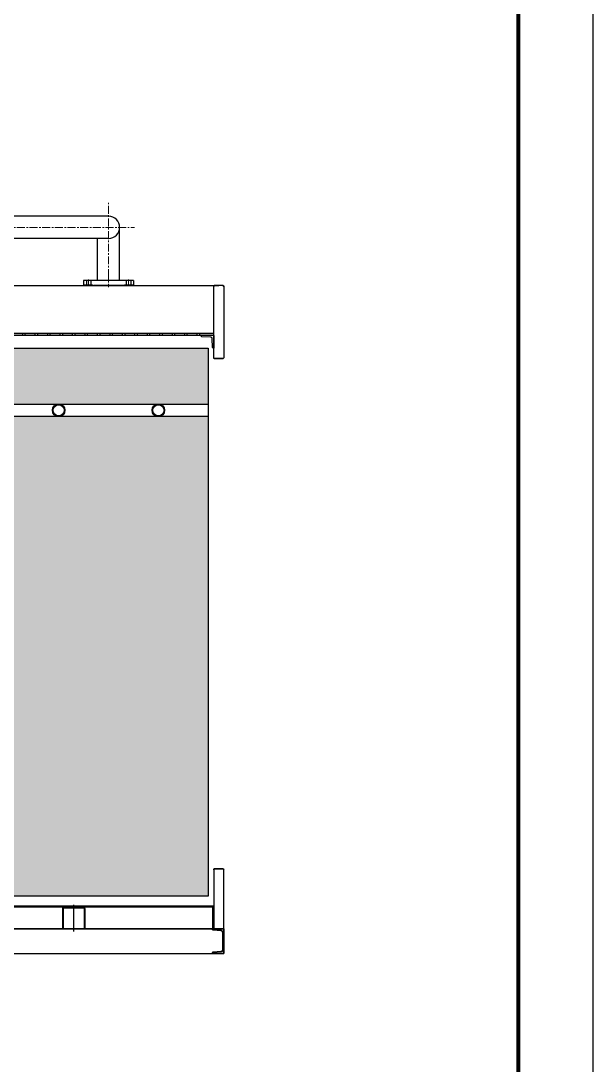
# Model space of a CAD drawing. Header units: millimetres. Extents: x 30580 to 65675, y -20119 to -7519.
# Drawn here: x 46105 to 48400, y -18005 to -13814 of the extents above; entities that cross this region are included whole.
import ezdxf

# ---------------------------------------------------------------- set-up
doc = ezdxf.new("R2010")
doc.units = ezdxf.units.MM
for name, pattern in [('CENTER', [50.799999713897705, 31.75, -6.349999904632568, 6.349999904632568, -6.349999904632568]), ('CENTER2', [28.574999094009403, 19.04999923706055, -3.174999952316284, 3.174999952316284, -3.174999952316284]), ('EB_DASHDOT', [39, 30, -3, 3, -3])]:
    doc.linetypes.add(name, pattern=pattern)
for name, color, linetype, lineweight in [('01', 7, 'Continuous', 30), ('2细线层', 4, 'Continuous', 18), ('CAXA0', 7, 'Continuous', 35), ('CAXA1', 1, 'EB_DASHDOT', 25), ('中心线层', 1, 'CENTER', 18), ('点化线', 1, 'CENTER2', 13), ('轮廓线', 7, 'Continuous', 30)]:
    doc.layers.add(name, color=color, linetype=linetype, lineweight=lineweight)
doc.layers.add('border', color=7, linetype='Continuous')

# ---------------------------------------------------------------- blocks, each defined once
blk = doc.blocks.new('*U100')
at = {"layer": 'border', "color": 1, "linetype": 'Continuous'}
blk.add_lwpolyline([(0, 0), (17820, 0), (17820, 12600), (0, 12600)], close=True, dxfattribs=at)
at = {"layer": 'border', "color": 7, "linetype": 'Continuous', "const_width": 15}
blk.add_lwpolyline([(750, 300), (17520, 300), (17520, 12300), (750, 12300)], close=True, dxfattribs=at)
blk = doc.blocks.new('CAXBLOCK12')
at = {"layer": 'CAXA0'}
for p, q in [((0, 0), (0, -100)), ((45, 0), (0, 0)), ((45, -2.752012759203353), (45, 0)), ((4, -14.52540580533605), (4, -85.47459419466395)), ((42.69936305570809, -5.244050955541752), (10.16570701070668, -7.846743439142301)), ((0, -100), (45, -100)), ((42.69936305570809, -94.75594904445461), (10.16570701070668, -92.15325656085406)), ((45, -97.24798724079665), (45, -100))]:
    blk.add_line(p, q, dxfattribs=at)
for centre, radius, start, end in [((10.70000000000073, -14.52540580533605), 6.699999999999996, 94.57392125992277, 180.0000000000197), ((42.5, -2.752012759203353), 2.499999999999999, 274.5739212599156, 1.982630566237098e-11), ((10.70000000000073, -85.47459419466395), 6.700000000000045, 180, 265.4260787400985), ((42.5, -97.24798724079665), 2.5, 3.256887993818641e-13, 85.4260787400992)]:
    blk.add_arc(centre, radius, start, end, dxfattribs=at)
blk = doc.blocks.new('A$C3F365CF5')
at = {"layer": '点化线'}
for p, q in [((9.743752378737554, 180.0000108328531), (38.26096123585012, 180.0000108328531)), ((5.512731149792671e-06, 100.0000108328531), (41.02404237777228, 100.0000108328531)), ((9.743752378737554, 20.00001083285315), (38.26096123585012, 20.00001083285315))]:
    blk.add_line(p, q, dxfattribs=at)
at = {"layer": '轮廓线'}
for p, q in [((14.7972062114859, 200.0000108328531), (32.7972062114859, 200.0000108328531)), ((14.7972062114859, 200.0000108328531), (14.7972062114859, 1.083285314962268e-05)), ((14.7972062114859, 189.0000108326349), (32.7972062114859, 189.0000108326349)), ((14.79720621142769, 171.0000108326349), (32.79720621142769, 171.0000108326349)), ((32.7972062114859, 200.0000108328531), (32.7972062114859, 163.7190881663118)), ((32.7972062114859, 163.7190881662536), (34.7972062114859, 160.9288321872009)), ((34.7972062114859, 160.9288321872446), (34.7972062114859, 39.0711894785054)), ((14.7972062114859, 29.00001083310053), (32.7972062114859, 29.00001083310053)), ((14.7972062114859, 11.00001083308598), (32.7972062114859, 11.00001083308598)), ((14.7972062114859, 1.083286770153791e-05), (32.7972062114859, 1.083288225345314e-05)), ((32.7972062114859, 36.28093349945266), (34.7972062114859, 39.0711894785054)), ((32.7972062114859, 36.28093349948176), (32.7972062114859, 1.083285314962268e-05))]:
    blk.add_line(p, q, dxfattribs=at)

msp = doc.modelspace()

# ---------------------------------------------------------------- hatches: boundary and pattern name
at = {"layer": '01'}
h = msp.add_hatch(dxfattribs=at)
h.set_pattern_fill('USERPATTERN', color=256, style=0, pattern_type=0)
h.set_pattern_definition([(135, (-201922.747689261, 65165.57079542776), (-1.436840979371065, 6.661338147750939e-16), [3.048, -1.016]), (45.00000000000001, (-201923.466109261, 65166.28921542777), (3.33066907387547e-16, 1.436840979371065), [3.048, -1.016])])
h.paths.add_polyline_path([(46821.2369908348, -15068.69350065702), (46878.54061022696, -15068.693500657), (46878.5406102269, -15076.693500657), (46821.23699083475, -15076.693500657)], flags=0)
h.paths.add_polyline_path([(46771.23699083475, -15068.693500657), (46811.2369908348, -15068.69350065699), (46811.2369908348, -15076.693500657), (46771.2369908348, -15076.693500657)], flags=0)
h.paths.add_polyline_path([(46721.23699083475, -15068.69350065702), (46761.2369908348, -15068.69350065702), (46761.23699083475, -15076.693500657), (46721.2369908348, -15076.693500657)], flags=0)
h.paths.add_polyline_path([(46671.2369908348, -15068.69350065702), (46711.2369908348, -15068.69350065702), (46711.2369908348, -15076.693500657), (46671.23699083475, -15076.693500657)], flags=0)
h.paths.add_polyline_path([(46621.23699083475, -15068.693500657), (46661.2369908348, -15068.693500657), (46661.2369908348, -15076.693500657), (46621.2369908348, -15076.693500657)], flags=0)
h.paths.add_polyline_path([(46571.2369908348, -15068.69350065702), (46611.2369908348, -15068.69350065702), (46611.23699083475, -15076.693500657), (46571.2369908348, -15076.693500657)], flags=0)
h.paths.add_polyline_path([(46521.2369908348, -15068.693500657), (46561.2369908348, -15068.693500657), (46561.2369908348, -15076.693500657), (46521.2369908348, -15076.693500657)], flags=0)
h.paths.add_polyline_path([(46471.2369908348, -15068.69350065699), (46511.2369908348, -15068.693500657), (46511.2369908348, -15076.693500657), (46471.2369908348, -15076.693500657)], flags=0)
h.paths.add_polyline_path([(46421.2369908348, -15068.69350065702), (46461.2369908348, -15068.69350065702), (46461.2369908348, -15076.693500657), (46421.2369908348, -15076.693500657)], flags=0)
h.paths.add_polyline_path([(46371.2369908348, -15068.693500657), (46411.2369908348, -15068.693500657), (46411.2369908348, -15076.693500657), (46371.23699083475, -15076.693500657)], flags=0)
h.paths.add_polyline_path([(46321.2369908348, -15068.69350065702), (46361.2369908348, -15068.69350065702), (46361.2369908348, -15076.693500657), (46321.2369908348, -15076.693500657)], flags=0)
h.paths.add_polyline_path([(46271.2369908348, -15068.693500657), (46311.2369908348, -15068.693500657), (46311.2369908348, -15076.693500657), (46271.2369908348, -15076.693500657)], flags=0)
h.paths.add_polyline_path([(46221.2369908348, -15068.69350065702), (46261.2369908348, -15068.69350065702), (46261.2369908348, -15076.693500657), (46221.2369908348, -15076.693500657)], flags=0)
h.paths.add_polyline_path([(46171.2369908348, -15068.69350065702), (46211.2369908348, -15068.69350065702), (46211.23699083475, -15076.693500657), (46171.23699083475, -15076.693500657)], flags=0)
h.paths.add_polyline_path([(46121.2369908348, -15068.693500657), (46161.2369908348, -15068.693500657), (46161.2369908348, -15076.693500657), (46121.2369908348, -15076.693500657)], flags=0)
h.paths.add_polyline_path([(46048.60835676552, -15068.69350065702), (46111.2369908348, -15068.69350065703), (46111.23699083475, -15076.693500657), (46048.60835676552, -15076.693500657)], flags=0)
at = {"layer": '2细线层'}
h = msp.add_hatch(dxfattribs=at)
h.set_pattern_fill('HONEY', color=256, scale=10, style=0)
h.set_pattern_definition([(0, (-189834.2508251867, 72633.76065054853), (47.625, 27.4963), [31.75, -63.5]), (120, (-189834.2508251867, 72633.76065054853), (-47.62499431007805, 27.49630985523391), [31.74999999999998, -63.49999999999995]), (59.99999999999999, (-189834.2508251867, 72633.76065054853), (5.689921946938625e-06, 54.99260985523389), [-63.5, 31.75])])
h.paths.add_polyline_path([(43880.54064482903, -15351.69350065699), (43080.54064482903, -15351.69350065699), (43080.54064482903, -17327.31120581992), (43880.54064482903, -17327.31120581992)])
h.paths.add_polyline_path([(43880.54064482903, -15401.69350065699), (43880.54064482903, -15126.69350065699), (43080.54064482903, -15126.69350065699), (43080.54064482903, -15401.69350065699)])
h.paths.add_polyline_path([(46056.54064484777, -15126.69350065699), (46056.54064484777, -15401.69350065699), (46856.54064484777, -15401.69350065699), (46856.54064484777, -15126.69350065699)])
h.paths.add_polyline_path([(46056.54064484777, -17327.31120581992), (46856.54064484777, -17327.31120581992), (46856.54064484777, -15351.69350065699), (46056.54064484777, -15351.69350065699)])

# ---------------------------------------------------------------- linework, layer by layer
at = {"layer": '01'}
for p, q in [((46456.54062754659, -14597.81061990247), (46064.55724041034, -14597.81061990247)), ((46501.04062754671, -14856.3106199025), (46501.04062754654, -14642.31061990245)), ((46456.54062754659, -14686.81061990247), (46064.55724041034, -14686.81061990247)), ((46412.04062754665, -14856.3106199025), (46412.04062754654, -14686.81061990247)), ((43055.54064484777, -14876.3106199025), (46881.54064484777, -14876.31061990251)), ((46878.5406102269, -15068.693500657), (46048.60835676552, -15068.693500657)), ((46878.5406102269, -15076.693500657), (46048.60835676552, -15076.693500657)), ((46111.2369908348, -15068.693500657), (46111.2369908348, -15076.693500657)), ((46121.2369908348, -15068.693500657), (46121.2369908348, -15076.693500657)), ((46161.2369908348, -15068.693500657), (46161.2369908348, -15076.693500657)), ((46171.2369908348, -15068.693500657), (46171.2369908348, -15076.693500657)), ((46211.2369908348, -15068.693500657), (46211.2369908348, -15076.693500657)), ((46221.2369908348, -15068.693500657), (46221.2369908348, -15076.693500657)), ((46261.2369908348, -15068.693500657), (46261.2369908348, -15076.693500657)), ((46271.2369908348, -15068.693500657), (46271.2369908348, -15076.693500657)), ((46311.2369908348, -15068.693500657), (46311.2369908348, -15076.693500657)), ((46321.2369908348, -15068.693500657), (46321.2369908348, -15076.693500657)), ((46361.2369908348, -15068.693500657), (46361.2369908348, -15076.693500657)), ((46371.2369908348, -15068.693500657), (46371.2369908348, -15076.693500657)), ((46411.2369908348, -15068.693500657), (46411.2369908348, -15076.693500657)), ((46421.2369908348, -15068.693500657), (46421.2369908348, -15076.693500657)), ((46461.2369908348, -15068.693500657), (46461.2369908348, -15076.693500657)), ((46471.2369908348, -15068.693500657), (46471.2369908348, -15076.693500657)), ((46511.2369908348, -15068.693500657), (46511.2369908348, -15076.693500657)), ((46521.2369908348, -15068.693500657), (46521.2369908348, -15076.693500657)), ((46561.2369908348, -15068.693500657), (46561.2369908348, -15076.693500657)), ((46571.2369908348, -15068.693500657), (46571.2369908348, -15076.693500657)), ((46611.2369908348, -15068.693500657), (46611.2369908348, -15076.693500657)), ((46621.2369908348, -15068.693500657), (46621.2369908348, -15076.693500657)), ((46661.2369908348, -15068.693500657), (46661.2369908348, -15076.693500657)), ((46671.2369908348, -15068.693500657), (46671.2369908348, -15076.693500657)), ((46711.2369908348, -15068.693500657), (46711.2369908348, -15076.693500657)), ((46721.2369908348, -15068.693500657), (46721.2369908348, -15076.693500657)), ((46761.2369908348, -15068.693500657), (46761.2369908348, -15076.693500657)), ((46771.2369908348, -15068.693500657), (46771.2369908348, -15076.693500657)), ((46811.2369908348, -15068.693500657), (46811.2369908348, -15076.693500657)), ((46821.2369908348, -15068.693500657), (46821.2369908348, -15076.693500657)), ((46878.5406102269, -15076.693500657), (46828.5406102269, -15076.693500657)), ((46828.5406102269, -15079.193500657), (46828.5406102269, -15076.693500657)), ((46867.0406102269, -15083.19350065702), (46831.0406102269, -15081.693500657)), ((46873.5406102269, -15124.193500657), (46872.0406102269, -15088.19350065702)), ((46878.5406102269, -15126.693500657), (46878.5406102269, -15076.693500657)), ((46878.5406102269, -15076.693500657), (46878.5406102269, -15126.693500657)), ((46878.5406102269, -15126.693500657), (46876.0406102269, -15126.693500657)), ((43080.54064482903, -15351.69350065699), (46856.54064484777, -15351.69350065699)), ((46856.54064484777, -15351.69350065699), (46856.54064484777, -15401.69350065699)), ((46856.54064484777, -15401.69350065699), (43080.54064482903, -15401.69350065699))]:
    msp.add_line(p, q, dxfattribs=at)
for centre, radius in [((46256.54061024576, -15376.69350065699), 25), ((46256.54061024576, -15376.69350065699), 22.5), ((46656.54061024576, -15376.69350065699), 25), ((46656.54061024576, -15376.69350065699), 22.5)]:
    msp.add_circle(centre, radius, dxfattribs=at)
for centre, radius, start, end in [((46456.54062754659, -14642.31061990247), 44.5, 270, 90), ((46831.0406102269, -15079.193500657), 2.5, 180, 270), ((46867.0406102269, -15088.19350065702), 5, 0, 90), ((46876.0406102269, -15124.193500657), 2.5, 179.9999999991662, 270)]:
    msp.add_arc(centre, radius, start, end, dxfattribs=at)
at = {"layer": 'CAXA0'}
for p, q in [((46915.54064484777, -15168.69350065699), (46881.54064484777, -15168.69350065699)), ((46881.54064484777, -17217.51061990237), (46915.54064484777, -17217.51061990237))]:
    msp.add_line(p, q, dxfattribs=at)
at = {"layer": 'CAXA0', "linetype": 'Continuous'}
msp.add_line((46708.22011435938, -17457.31061990239), (46720.22011435938, -17457.31061990239), dxfattribs=at)
at = {"layer": 'CAXA0'}
for centre, start, end in [((46881.54064484777, -14879.31061990251), 89.99999999666495, 179.9999999958312), ((46915.54064484777, -14879.31061990251), 0, 90), ((46881.54064484777, -15165.69350065699), 180, 270), ((46915.54064484777, -15165.69350065699), 270, 2.501289979252716e-09), ((46881.54064484777, -17220.51061990237), 89.99999999666495, 179.9999999933299), ((46915.54064484777, -17220.51061990237), 0, 90), ((46881.54064484777, -17454.31060519602), 180, 270), ((46915.54064484777, -17454.31061990239), 270, 2.501289979252716e-09)]:
    msp.add_arc(centre, 3, start, end, dxfattribs=at)
at = {"layer": 'CAXA1', "linetype": 'EB_DASHDOT', "lineweight": 25, "ltscale": 10}
msp.add_line((46316.54064484777, -17361.26930209003), (46316.54064484777, -17468.46675501858), dxfattribs=at)
at = {"layer": '中心线层'}
for p, q in [((46456.54062754665, -14841.51341920374), (46456.54062754659, -14543.32039282793)), ((43345.87513953818, -14642.31061990247), (46560.93385369038, -14642.31061990245))]:
    msp.add_line(p, q, dxfattribs=at)
at = {"layer": '轮廓线'}
for p, q in [((46876.54064484777, -14876.3106199025), (46898.54064484777, -14876.3106199025)), ((46915.54064484777, -14876.31061990251), (46881.54064484777, -14876.31061990251)), ((46915.54064484777, -14876.31061990251), (46913.97160627878, -14876.31061990251)), ((46878.54064484789, -15165.69350065699), (46878.54064484812, -14879.31057833496)), ((46918.54064484754, -14879.31058224544), (46918.54064484789, -15165.69350065699)), ((46878.54064484777, -17220.51061990243), (46878.54064484766, -17454.31060519602)), ((46918.54064484777, -17454.31061990239), (46918.54064484777, -17220.51061990237)), ((46271.54064401785, -17376.31061990224), (46271.54064401773, -17457.31061990236)), ((46274.54064401785, -17376.31061990242), (46274.54064401773, -17457.31061990236)), ((46355.54064401808, -17370.31061990239), (46277.54064401773, -17370.31061990236)), ((46277.54064401796, -17373.31061990236), (46355.5406456777, -17373.31061990236)), ((46358.54064401785, -17376.31061990242), (46358.54064401785, -17457.31061990236)), ((46361.54064401785, -17376.31061990224), (46361.54064401796, -17457.31061990236)), ((43018.54064484777, -17457.3106199024), (46918.54064484777, -17457.31061990239)), ((46873.57373709626, -17457.31061990236), (43060.54064484777, -17457.31061990248)), ((46881.54064484777, -17457.31061990239), (46915.54064484777, -17457.31061990239)), ((46918.54064484777, -17457.31061990239), (46918.54064484777, -17557.31061990239)), ((43018.54064484777, -17557.31061990239), (46918.54064484777, -17557.31061990239))]:
    msp.add_line(p, q, dxfattribs=at)
at = {"layer": '轮廓线', "linetype": 'Continuous'}
for p, q in [((46876.5726595756, -17367.31135194169), (45825.57373709626, -17367.31061990239)), ((46873.57373709626, -17370.31135167595), (45825.57373709626, -17370.31061990238)), ((46873.57373709626, -17370.31135167595), (46873.57373709626, -17457.31135167595)), ((46876.57373709626, -17367.31135167595), (46876.57373709626, -17457.31135167595)), ((43060.54064484777, -17457.31061990238), (46876.54064484777, -17457.31061990238))]:
    msp.add_line(p, q, dxfattribs=at)
at = {"layer": '轮廓线', "color": 6, "true_color": 0xff00ff}
msp.add_lwpolyline([(46056.54064484777, -15126.69350065699), (46856.54064484777, -15126.69350065699), (46856.54064484777, -17327.31120581992), (46056.54064484777, -17327.31120581992)], close=True, dxfattribs=at)
at = {"layer": '轮廓线'}
for centre, radius, start, end in [((46277.54064401773, -17376.31061990219), 5.999999999825377, 89.99999999666495, 179.9999999991662), ((46277.54064401796, -17376.31061990248), 3.000000000116415, 89.99999999666495, 179.9999999949974), ((46355.54064401808, -17376.31061990219), 5.999999999825377, 0, 90), ((46355.54064401773, -17376.31061990248), 3.000000000116415, 0, 90)]:
    msp.add_arc(centre, radius, start, end, dxfattribs=at)

# ---------------------------------------------------------------- block references
at = {"layer": 'border', "linetype": 'Continuous'}
msp.add_blockref('*U100', (30580.42081702953, -20118.69819061631), dxfattribs=at)
at = {"layer": 'CAXA0', "xscale": -1}
msp.add_blockref('CAXBLOCK12', (46918.54066214872, -17457.31060227467), dxfattribs=at)
at = {"layer": '轮廓线', "rotation": 270}
msp.add_blockref('A$C3F365CF5', (46356.5406167138, -14841.51341369101), dxfattribs=at)

doc.saveas('drawing.dxf')
